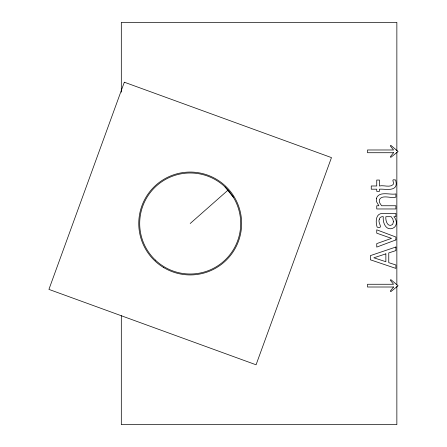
<?xml version="1.0" encoding="UTF-8"?>
<svg xmlns="http://www.w3.org/2000/svg" width="447" height="447" viewBox="0 0 447 447"><rect width="100%" height="100%" fill="white"/><g stroke="black" fill="none" stroke-linecap="round" stroke-linejoin="round"><path stroke-width="0.67" d="M190.198 223.5L228.076 190.092M225.02 186.919L233.3 197.177M396.858 150.862L396.858 22.35L121.31 22.35L121.31 92.194M396.858 152.259L396.858 284.962M396.858 286.359L396.858 424.65L121.31 424.65L121.31 315.694M379.257 219.505C377.458 222.617 384.102 229.11 377.162 227.165C375.419 222.237 375.541 213.051 382.8 213.493L395.886 213.493L395.886 216.694L393.846 216.694C397.165 219.773 397.595 226.445 392.779 228.261C385.744 231.043 382.543 222.237 383.297 216.694C381.431 216.432 379.397 217.426 379.257 219.505M396.266 183.611C396.176 192.042 384.247 188.656 379.425 189.198L379.425 191.372L376.748 191.372L376.748 189.198L371.25 189.198L371.25 185.98L376.748 185.98L376.748 180.052L379.425 180.052L379.425 185.98C383.599 184.879 389.723 187.869 393.137 184.589C394.651 182.052 390.259 178.666 395.718 180.052L396.266 183.611M376.335 198.602L376.391 201.463L378.872 205.749L376.748 205.749L376.748 208.967L395.886 208.967L395.886 205.749L381.598 205.749L379.928 203.256A5.493 5.493 0 0 1 379.374 199.692C382.174 194.188 391.298 198.792 395.886 197.149L395.886 193.925C390.292 195.21 378.777 190.567 376.335 198.602M393.455 221.768L392.617 224.472C387.644 228.02 385.303 220.511 385.862 216.694L391.175 216.694L392.796 219.008L393.455 221.768M124.327 82.209L48.919 289.393L256.064 364.791L331.473 157.607L124.327 82.209M393.556 152.723L390.265 156.836L390.818 157.383L398.081 151.488L390.818 145.32L390.265 145.873L393.556 149.98L367.518 149.98L367.518 152.723L393.556 152.723M393.556 287.008L390.265 291.12L390.818 291.667L398.081 285.773L390.818 279.604L390.265 280.152L393.556 284.264L367.518 284.264L367.518 287.008L393.556 287.008M395.886 239.927L376.748 247.09L376.748 243.609L391.516 238.368L376.748 233.178L376.748 229.819L395.886 237.033L395.886 239.927M395.886 247.018L370.379 255.623L370.379 259.802L395.886 268.401L395.886 264.976L388.761 262.663L388.761 252.913L395.886 250.599L395.886 247.018M385.862 253.857L373.837 257.796L385.862 261.718L385.862 253.857M155.372 260.081A50.505 50.505 0 0 0 239.29 235.368A50.505 50.505 0 0 0 175.928 175.051A50.505 50.505 0 0 0 155.372 260.081M163.362 267.379A51.433 51.433 0 0 0 241.615 224.802A51.433 51.433 0 0 0 165.613 178.319A51.433 51.433 0 0 0 163.362 267.379"/></g></svg>
